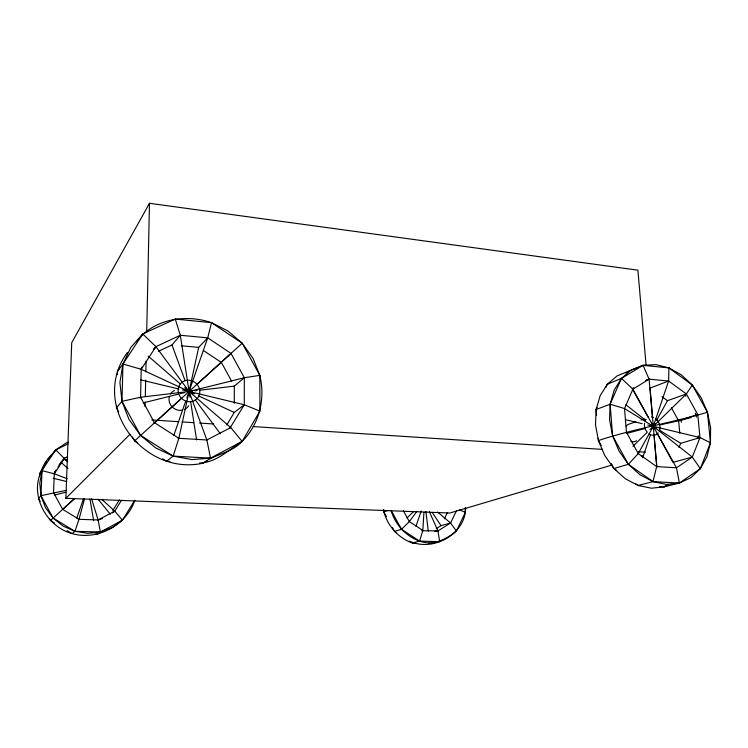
<?xml version="1.0" encoding="UTF-8"?>
<svg xmlns="http://www.w3.org/2000/svg" width="748" height="748" viewBox="0 0 748 748"><rect width="100%" height="100%" fill="white"/><g stroke="black" fill="none" stroke-linecap="round" stroke-linejoin="round"><path stroke-width="1.12" d="M229.898 428.183L244.306 404.771L244.316 377.731L230.992 353.374L207.71 337.844L180.315 335.263L155.911 346.633L153.882 349.129M234.283 403.284L234.32 386.118L244.316 377.731L259.808 375.384C265.596 398.712 259.313 424.34 242.137 441.414C231.441 453.045 215.144 453.971 203.11 463.162C142.588 476.588 89.283 404.107 127.347 352.56M710.45 442.732L710.6 427.585L707.449 412.288L701.231 397.814L692.339 385.07L681.344 374.879L668.918 367.904L655.874 364.631L643.046 365.333L631.293 370.017L621.438 378.432L614.202 390.082L610.125 404.201L609.564 419.796L612.584 435.785L619.007 450.997L628.367 464.312L639.979 474.765L652.995 481.628L666.449 484.433L679.399 483.049L690.956 477.635L700.343 468.641L706.963 456.729L710.45 442.732L707.449 412.288L692.339 385.07L668.918 367.904L643.046 365.333L617.109 375.907L607.357 384.201L600.177 395.664L596.109 409.53L595.492 424.855L598.419 440.544L604.702 455.457L613.893 468.51L625.309 478.757L638.119 485.471L651.396 488.21L664.187 486.826L679.399 483.049L700.343 468.641L710.45 442.732L699.988 437.571L647.731 425.014M698.314 438.066L698.342 435.785M199.679 462.984C216.359 462.638 228.729 449.791 242.137 441.414L230.749 427.566L206.869 439.974L178.847 438.3L154.434 422.639L140.587 397.235L141.222 369.297L155.911 346.633L142.737 333.945L130.778 347.483L122.953 364.014L117.473 371.251L117.38 374.683M145.103 406.697L145.206 402.05M145.327 396.234L145.673 379.965M145.851 371.831L146.075 361.368M146.702 332.308L149.478 203.297L637.894 270.178L646.113 365.529M652.555 428.511L668.609 381.013L668.918 367.904M118.652 411.793L116.464 407.772L116.529 405.491M612.191 464.994L449.81 513.025L65.861 498.308L71.733 342.687L149.478 203.297M39.522 476.074L39.625 473.83L45.03 462.666L46.516 460.974M383.425 509.584C386.501 524.685 397.712 537.831 412.307 542.983L419.563 541.094L422.835 530.435L423.92 512.361M409.493 541.15C432.428 552.071 465.312 534.82 465.658 508.042M41.477 471.034C29.256 495.307 46.544 526.62 72.032 533.576C97.408 540.982 126.421 525.143 134.836 500.375M162.643 458.805L166.524 461.264L173.162 456.121L178.847 438.3L189.066 391.485L207.71 337.844L211.525 322.669C187.804 314.525 158.651 318.087 140.783 336.553M189.805 388.09L198.688 347.371L207.71 337.844M84.449 499.01L79.008 519.327L74.94 531.314L72.032 533.576L67.133 530.603M642.691 457.711L650.367 434.999M415.935 526.377L421.208 510.978M173.807 435.373L185.635 401.358M186.776 398.067L187.916 394.776M76.792 518.065L83.608 498.523M605.945 387.371L607.357 384.201L621.438 378.432L643.046 365.333L649.096 379.171L632.911 389.156L624.524 408.558L626.431 432.222L638.25 453.569L656.66 466.593L676.473 467.781L692.283 457.056L699.988 437.571L697.772 414.56L686.337 393.953L668.609 381.013L649.096 379.171L645.449 380.61M678.997 447.547L680.708 443.312L699.988 437.571M596.539 415.271L596.109 409.53L597.044 407.417M141.054 369.035L142.017 366.969M54.342 473.353L55.249 471.464M391.064 510.547C395.234 524.46 405.781 536.232 419.563 541.094C433.129 546.105 445.939 539.523 456.411 531.061L465.35 512.38L465.144 507.808M434.653 531.473L437.954 530.912L450.567 523.002L456.374 510.959M444.406 518.729L447.285 512.801M654.93 423.387L638.25 453.569L628.367 464.312L613.893 468.51L611.125 463.517M656.566 420.432L667.468 400.685L686.337 393.953L692.339 385.07M259.911 411.101L242.137 441.414L210.515 458.131L191.927 459.609L173.162 456.121L155.575 447.837L140.474 435.308L128.983 419.413L121.971 401.33L119.923 382.406L122.953 364.014L142.737 333.945L175.266 319.059L211.525 322.669L228.093 331.093L242.212 343.248L253.002 358.32L259.808 375.384L259.911 411.101L244.306 404.771L182.306 389.858M226.756 425.014L234.255 412.447L244.306 404.771M134.687 500.347L122.438 520.215L112.256 527.536L100.4 532.015L97.137 534.259L94.846 534.194M112.481 512.791L114.743 511.127L121.457 500.337M112.798 510.463L119.4 499.86M54.202 472.942L56.091 470.062M57.989 467.173L59.877 464.293M67.544 456.682L64.571 458.159L54.295 473.811L53.538 492.595L62.617 509.313L79.008 519.327L98.119 519.935L114.743 511.127L122.438 520.215L100.4 532.015L87.666 533.324L74.94 531.314L63.113 526.087L53.052 518.009L45.488 507.621L40.953 495.69L39.784 483.068L42.028 470.651L47.507 459.328L55.791 449.866L66.282 442.9L68.451 442.171M117.473 371.251L119.353 368.399M416.954 511.323L409.324 521.571L401.517 529.313L394.486 531.37L392.335 527.452M53.202 453.335L55.791 449.866L68.031 443.873M136.884 341.771L138.829 339.162M39.625 473.83L55.791 449.866L67.47 461.712M64.571 458.159L61.14 462.367L68.012 468.622M116.464 407.772L121.971 401.33L140.587 397.235L192.545 391.073M158.529 351.251L171.984 344.95L180.315 335.263L175.266 319.059M60.71 462.638L64.15 458.683M59.139 464.648L61.43 462.012M153.761 349.157L155.238 347.455M48.003 459.272L50.967 455.878M139.941 397.945L140.587 397.235M65.861 498.308L130.021 434.261M632.93 446.313L646.777 432.737M650.031 429.539L686.337 393.953M54.389 522.861L50.462 520.486L74.351 498.71M407.052 517.878L413.728 511.473M137.445 442.807L134.537 440.965L242.212 343.248L259.808 375.384M153.751 423.284L154.434 422.639M230.992 353.374L196.715 384.603M154.266 423.125L180.577 399.198M62.552 509.528L74.323 498.823M227.869 356.525L229.496 355.048M632.163 389.054L633.799 387.632M178.108 438.898L178.847 438.3M91.565 498.813L98.119 519.935L97.614 520.318L102.57 518.467M112.499 512.735L114.201 511.529M659.652 486.593L664.187 486.826L666.066 485.536M436.252 528.64L441.049 525.648L450.567 523.002L456.411 531.061M607.357 384.201L609.302 383.023M625.805 373.037L628.722 371.279M97.137 534.259L101.083 532.137M116.894 523.665L118.867 522.609M203.11 463.162L207.112 461.049M65.282 460.31L67.348 459.281M664.187 486.826L668.338 484.891M436.234 541.748L432.222 543.515L428.903 543.431M645.561 380.592L647.516 379.797M668.609 381.013L650.087 388.081L652.611 418.235M596.109 409.53L610.125 404.201L624.524 408.558L656.23 428.165M635.772 421.816L629.461 423.994A9.191 7.349 67.7 0 0 626.235 426.042M641.036 420.011L644.187 418.927M386.436 516.7L383.761 511.81L387.688 510.482M601.186 445.537L598.419 440.544C634.08 428.726 671.405 422.863 707.449 412.288M697.772 414.56L678.632 420.806L659.904 424.901M641.307 456.383L643.542 455.719M421.694 530.753L437.954 530.912L439.693 541.655L419.563 541.094L401.517 529.313L391.185 510.473M700.343 468.641L692.283 457.056L673.032 462.376L657.127 433.354M626.347 433.494L645.43 428.436M691.021 417.571L678.632 420.806L679.773 433.186M635.323 483.517L638.119 485.471L652.995 481.628L679.399 483.049L676.473 467.781L651.611 423.349M54.698 495.054L65.721 492.231M143.242 402.892L177.884 394.271M180.118 393.71L184.597 392.597M155.911 346.633L189.066 391.485L244.316 377.731M66.095 490.389L40.953 495.69L38.55 498.505L40.177 501.506M194.863 390.793L197.192 390.521M199.51 390.241L234.32 386.118M412.307 542.983L415.626 543.067M638.119 485.471L640.391 485.592M166.524 461.264L169.946 461.441M151.816 419.937L178.594 421.694M182.082 421.919L193.723 422.676M199.548 423.059L213.517 423.976M253.105 426.556L602.392 449.389M638.483 451.745L645.477 452.203M181.268 345.791L198.688 347.371M625.496 419.675L642.177 423.677M140.596 379.834L178.922 389.044M53.267 478.281L66.628 481.497M67.255 478.757L54.295 473.811L42.028 470.651L40.953 495.69L53.052 518.009L74.94 531.314L100.4 532.015L98.119 519.935M459.347 509.809L465.35 512.38M194.321 393.925L141.222 369.297L122.953 364.014L121.971 401.33L140.474 435.308L173.162 456.121L210.515 458.131L206.869 439.974L189.066 391.485M198.519 395.87L234.255 412.447M659.166 429.988L680.708 443.312M394.486 531.37L396.356 532.585M422.835 530.435L409.324 521.571L403.34 510.669M203.419 350.513L221.371 362.425L231.628 381.181M211.525 322.669L242.212 343.248M613.893 468.51L616.689 470.473M661.98 396.711L667.468 400.685M625.889 404.771L645.075 419.88M651.461 424.911L692.283 457.056M437.58 512.034L450.567 523.002M148.179 356.104L180.371 383.958M184.719 387.716L230.749 427.566M102.102 499.627L114.743 511.127M97.988 499.112L110.395 514.315M195.312 399.937L220.295 433.737M684.701 394.542L685.916 396.29M432.185 512.408L441.049 525.648M632.574 389.343L648.254 417.347M671.377 407.735L678.071 419.806M132.349 436.944L134.537 440.965M49.377 518.486L50.462 520.486M429.371 511.726L437.954 530.912M695.257 413.111L696.538 417.197M171.984 344.95L185.093 380.667M680.932 420.058L681.391 422.33M89.928 499.103L93.659 520.702M180.315 335.263L189.964 397.244M190.675 401.854L196.593 439.889M425.883 511.473L428.305 531.127M649.096 379.171L653.602 429.838M654.014 434.495L656.912 467.07M598.25 438.244L598.419 440.544M383.687 509.481L383.761 511.81M636.576 440.768A9.191 7.349 67.7 0 1 630.873 441.264M188.646 405.753A10.827 10.201 41.5 0 1 184.747 409.306M182.185 410.175A10.827 10.201 41.5 0 1 171.993 406.744A10.827 10.201 41.5 0 1 169.403 396.412M170.507 393.972A10.827 10.201 41.5 0 1 174.443 390.437M658.249 432.999A9.444 7.471 67.5 0 1 649.012 433.775M647.272 432.194A9.444 7.471 67.5 0 1 644.505 423.162M645.094 421.012A9.444 7.471 67.5 0 1 646.169 419.207M651.424 416.963A9.444 7.471 67.5 0 1 653.453 417.431M655.388 418.497A9.444 7.471 67.5 0 1 659.306 431.194M191.684 401.583A11.173 10.472 42.4 0 1 178.417 387.745A11.173 10.472 42.4 0 1 196.238 383.462A11.173 10.472 42.4 0 1 192.591 401.367M656.66 466.593L652.995 481.628L628.367 464.312L612.584 435.785L610.125 404.201L621.438 378.432L632.911 389.156L653.294 426.351L656.66 466.593"/></g></svg>
